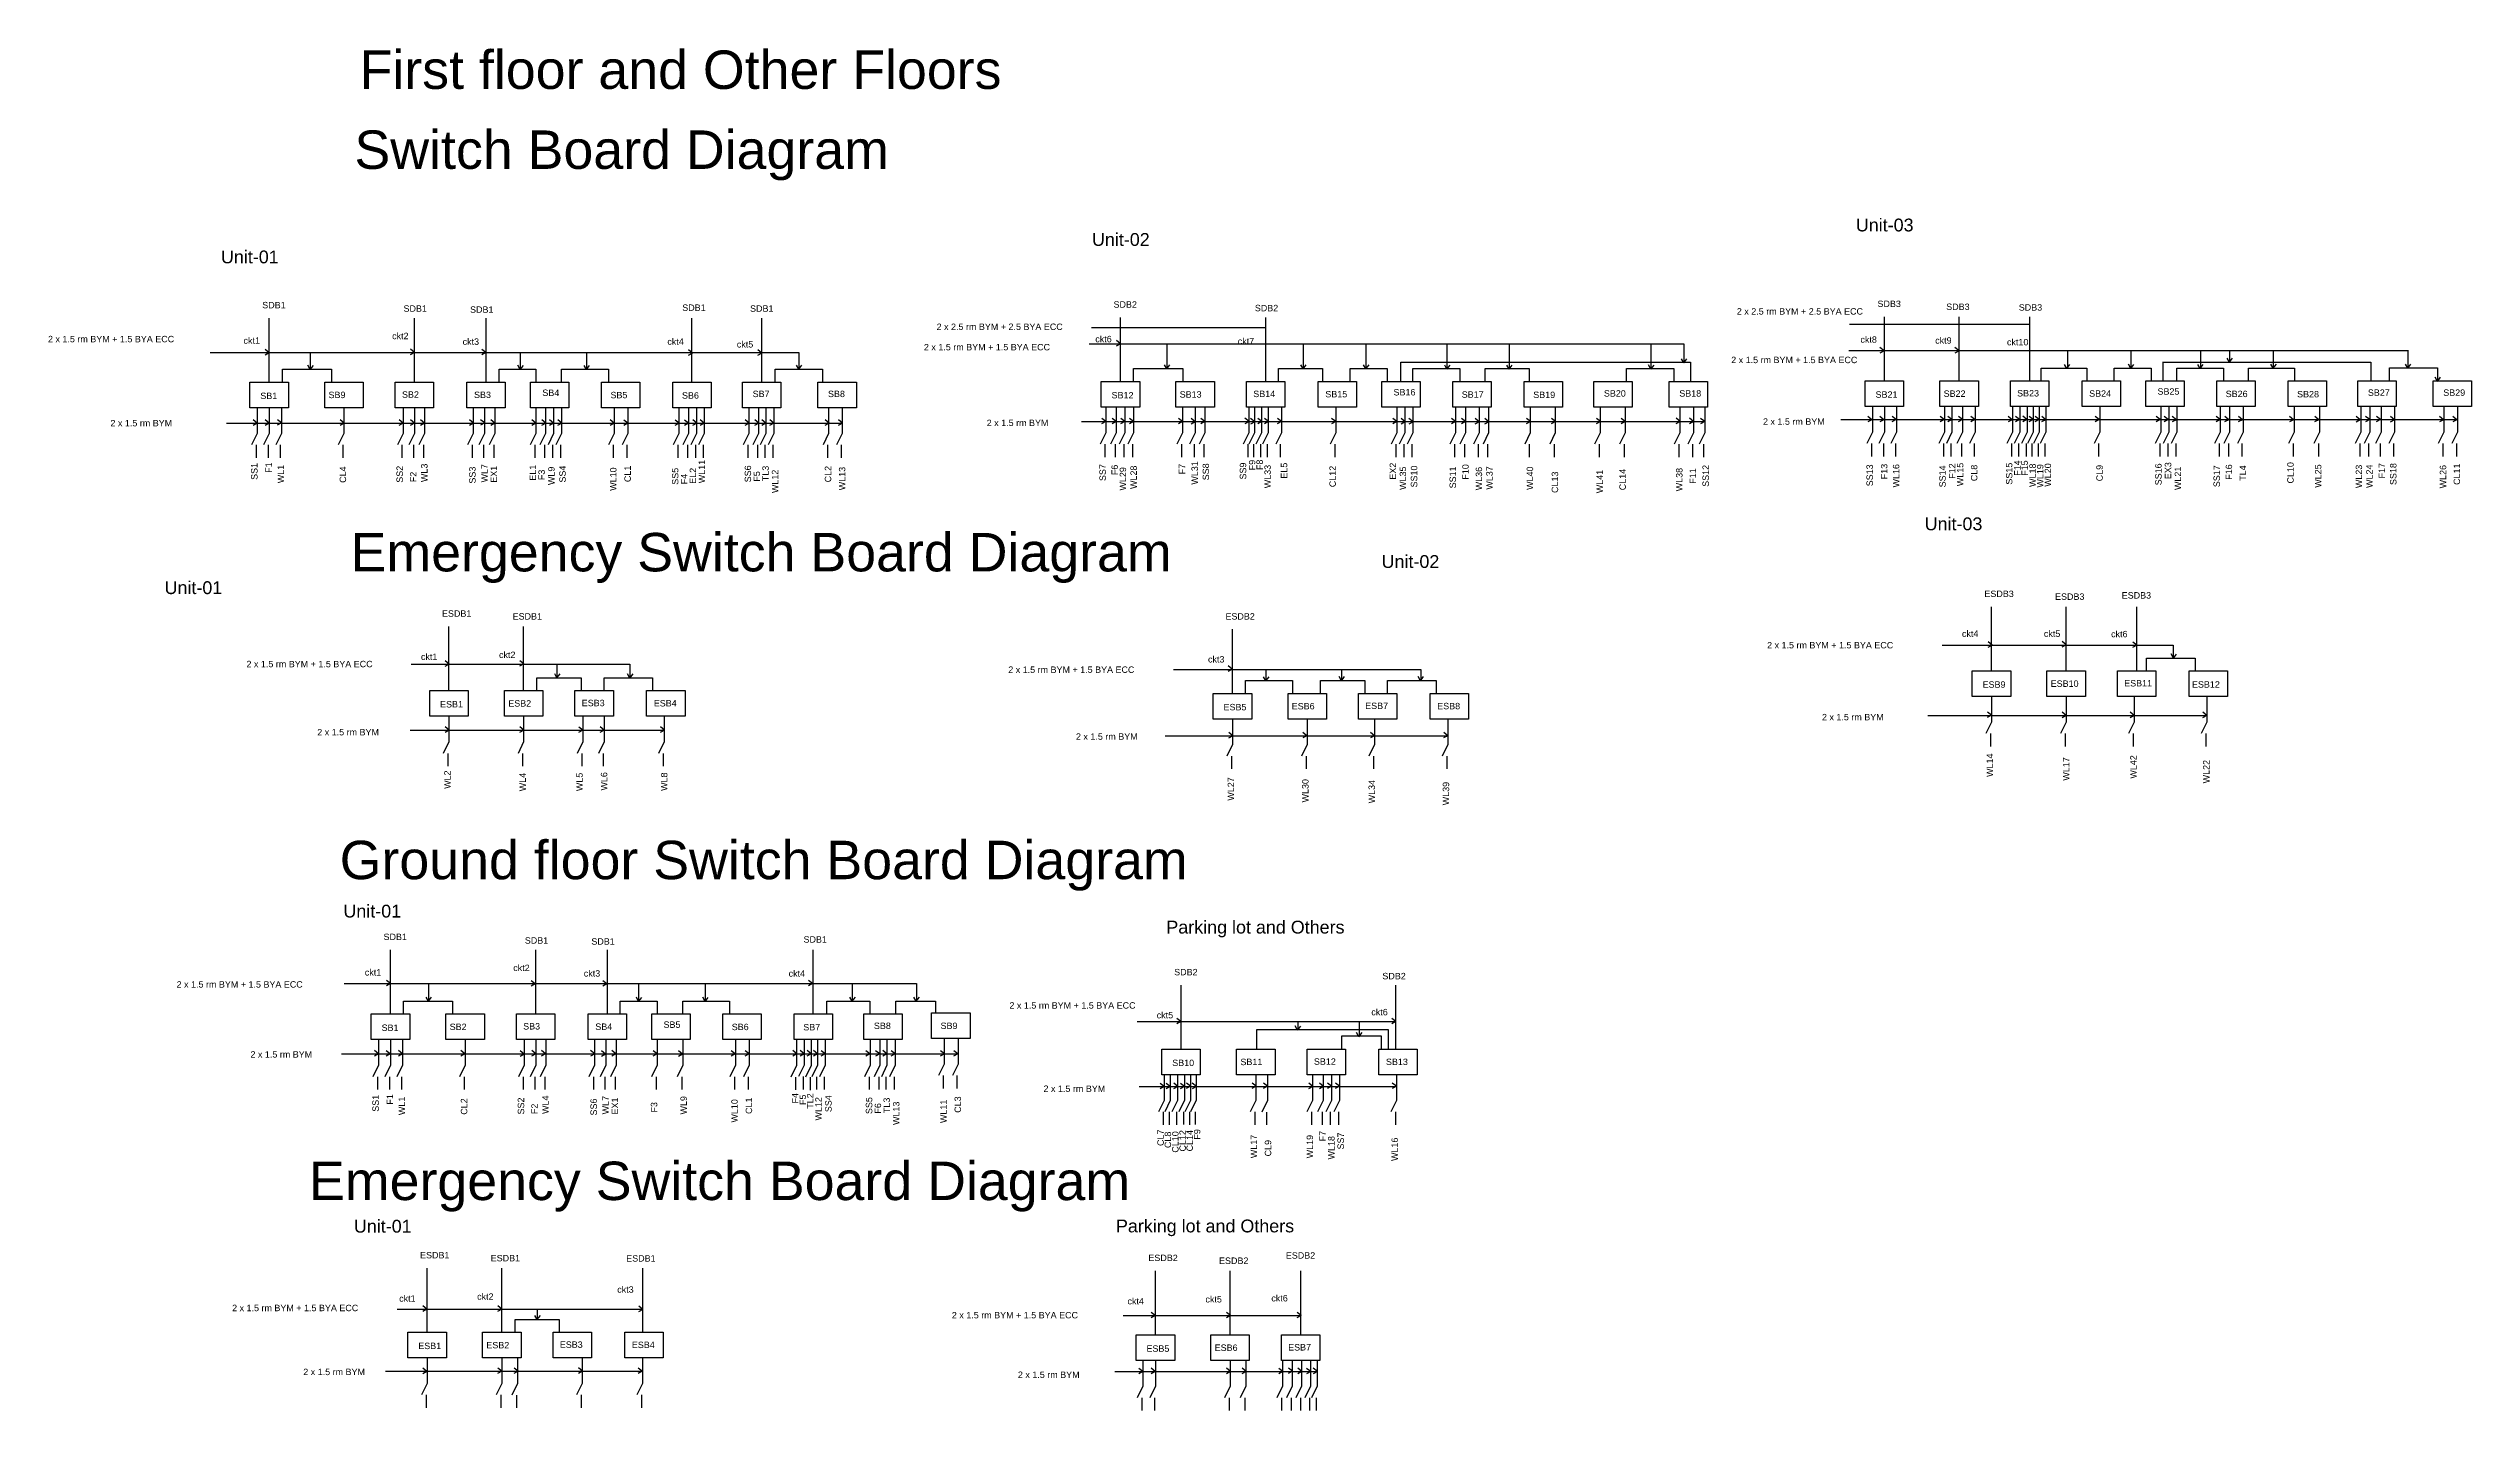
# Model space of a CAD drawing. Header units: inches. Extents: x -29 to 166, y -386 to 32.
# Drawn here: x -23.3 to 165.7, y -74.2 to 32.1 of the extents above; entities that cross this region are included whole.
import ezdxf

# ---------------------------------------------------------------- set-up
doc = ezdxf.new("R2010")
doc.units = ezdxf.units.IN
doc.header["$MEASUREMENT"] = 0
doc.layers.add('SB', color=10, linetype='Continuous')
doc.layers.add('Text', color=100, linetype='Continuous')
doc.styles.get("Standard").update_dxf_attribs({"font": 'swisse.ttf', "height": 0.5})

# ---------------------------------------------------------------- blocks, each defined once
blk = doc.blocks.new('sb')
at = {"layer": 'SB'}
for p, q in [((-1.5, 0), (1.5, 0)), ((-1.5, -2), (-1.5, 0)), ((1.5, 0), (1.5, -2)), ((1.5, -2), (-1.5, -2))]:
    blk.add_line(p, q, dxfattribs=at)
blk = doc.blocks.new('C')
at = {"layer": 'SB'}
for p, q in [((0, 0), (0, -2)), ((0, -2), (-0.44, -2.9)), ((-0.08, -2.9), (-0.08, -3.9))]:
    blk.add_line(p, q, dxfattribs=at)
blk = doc.blocks.new('Arrow')
at = {"layer": 'SB'}
for q in [(-0.65, -0.36), (-0.63, 0.5)]:
    blk.add_line((0, 0), q, dxfattribs=at)

msp = doc.modelspace()

# ---------------------------------------------------------------- linework, layer by layer
at = {"layer": 'SB'}
for p, q in [((-6.09, 6.04), (-6.09, 11.04)), ((5.24, 6.04), (5.24, 11.04)), ((10.83, 6.04), (10.83, 11.04)), ((26.89, 6.04), (26.89, 11.04)), ((32.33, 6.04), (32.33, 11.04)), ((71.62, 10.28), (58.05, 10.28)), ((60.31, 6.09), (60.31, 11.09)), ((71.64, 6.09), (71.64, 11.09)), ((131.22, 10.53), (117.17, 10.53)), ((119.9, 6.14), (119.9, 11.14)), ((125.73, 6.14), (125.73, 11.14)), ((131.23, 6.14), (131.23, 11.14)), ((-10.68, 8.35), (35.23, 8.35)), ((-2.89, 8.34), (-2.89, 7.04)), ((13.5, 8.34), (13.5, 7.04)), ((18.67, 8.33), (18.67, 7.04)), ((35.23, 8.35), (35.23, 7.04)), ((57.86, 9.03), (104.25, 9.03)), ((63.92, 9.02), (63.92, 7.08)), ((74.57, 9.02), (74.57, 7.09)), ((79.44, 9.01), (79.44, 7.08)), ((82.19, 6.09), (82.19, 7.59)), ((82.19, 7.59), (104.78, 7.59)), ((85.78, 9.02), (85.78, 7.07)), ((90.63, 9.02), (90.63, 7.07)), ((101.69, 9.05), (101.69, 7.07)), ((104.25, 9.03), (104.25, 7.58)), ((104.78, 7.59), (104.78, 6.09)), ((117.13, 8.5), (160.73, 8.5)), ((134.17, 8.52), (134.17, 7.14)), ((139.11, 8.49), (139.11, 7.13)), ((141.63, 6.12), (141.63, 7.62)), ((141.63, 7.61), (157.84, 7.61)), ((144.55, 8.51), (144.55, 7.12)), ((146.81, 8.5), (146.81, 7.61)), ((150.23, 8.5), (150.23, 7.14)), ((157.84, 7.61), (157.84, 6.14)), ((160.73, 8.53), (160.73, 7.14)), ((-5.06, 6.04), (-5.06, 7.04)), ((-5.06, 7.04), (-1.23, 7.04)), ((-1.23, 7.04), (-1.23, 6.04)), ((11.84, 6.04), (11.84, 7.04)), ((11.84, 7.04), (14.71, 7.04)), ((14.71, 7.04), (14.71, 6.04)), ((16.72, 6.04), (16.72, 7.04)), ((16.72, 7.04), (20.37, 7.04)), ((20.37, 7.04), (20.37, 6.04)), ((33.39, 6.04), (33.39, 7.04)), ((33.39, 7.04), (37.08, 7.04)), ((37.08, 7.04), (37.08, 6.04)), ((61.33, 6.09), (61.33, 7.09)), ((61.33, 7.09), (65.17, 7.09)), ((65.17, 7.09), (65.17, 6.09)), ((72.63, 6.09), (72.63, 7.09)), ((72.63, 7.09), (76.06, 7.09)), ((76.06, 7.09), (76.06, 6.09)), ((78.24, 6.09), (78.24, 7.09)), ((78.24, 7.09), (81.11, 7.09)), ((81.11, 7.09), (81.11, 6.09)), ((83.12, 6.09), (83.12, 7.09)), ((83.12, 7.09), (86.77, 7.09)), ((86.77, 7.09), (86.77, 6.09)), ((88.76, 6.09), (88.76, 7.09)), ((88.76, 7.09), (92.19, 7.09)), ((92.19, 7.09), (92.19, 6.09)), ((99.79, 6.09), (99.79, 7.09)), ((99.79, 7.09), (103.48, 7.09)), ((103.48, 7.09), (103.48, 6.09)), ((132.13, 6.14), (132.13, 7.14)), ((132.13, 7.14), (135.69, 7.14)), ((135.69, 7.14), (135.69, 6.14)), ((137.83, 6.14), (137.83, 7.14)), ((137.83, 7.14), (140.7, 7.14)), ((140.7, 7.14), (140.7, 6.14)), ((142.7, 6.14), (142.7, 7.14)), ((142.7, 7.14), (146.35, 7.14)), ((146.35, 7.14), (146.35, 6.14)), ((148.31, 6.14), (148.31, 7.14)), ((148.31, 7.14), (151.89, 7.14)), ((151.89, 7.14), (151.89, 6.14)), ((159.29, 6.16), (159.29, 7.16)), ((159.29, 7.16), (163.05, 7.16)), ((163.05, 7.16), (163.05, 6.16)), ((-9.43, 2.84), (38.6, 2.84)), ((57.27, 2.96), (105.88, 2.96)), ((116.51, 3.12), (164.54, 3.12)), ((7.93, -18.03), (7.93, -13.03)), ((13.76, -18.03), (13.76, -13.03)), ((128.25, -16.49), (128.25, -11.49)), ((134.08, -16.49), (134.08, -11.49)), ((139.58, -16.49), (139.58, -11.49)), ((69.05, -18.25), (69.05, -13.25)), ((124.41, -14.48), (142.43, -14.48)), ((142.43, -14.48), (142.43, -15.49)), ((4.99, -15.96), (22.05, -15.96)), ((16.36, -15.99), (16.36, -17.02)), ((22.05, -15.96), (22.05, -17.02)), ((64.45, -16.39), (83.73, -16.39)), ((71.65, -16.39), (71.65, -17.25)), ((77.54, -16.39), (77.54, -17.25)), ((83.73, -16.39), (83.73, -17.25)), ((140.35, -16.49), (140.35, -15.49)), ((140.35, -15.49), (144.13, -15.49)), ((144.13, -15.49), (144.13, -16.49)), ((14.79, -18.03), (14.79, -17.03)), ((14.79, -17.03), (18.25, -17.03)), ((18.25, -17.03), (18.25, -18.03)), ((20.03, -18.03), (20.03, -17.03)), ((20.03, -17.03), (23.82, -17.03)), ((23.82, -17.03), (23.82, -18.03)), ((70.07, -18.25), (70.07, -17.25)), ((70.07, -17.25), (73.74, -17.25)), ((73.74, -17.25), (73.74, -18.25)), ((73.74, -18.25), (74.56, -18.25)), ((75.91, -18.25), (75.91, -17.25)), ((75.91, -17.25), (79.36, -17.25)), ((79.36, -17.25), (79.36, -18.25)), ((81.15, -18.25), (81.15, -17.25)), ((81.15, -17.25), (84.93, -17.25)), ((84.93, -17.25), (84.93, -18.25)), ((123.29, -19.97), (145.02, -19.97)), ((4.91, -21.12), (24.73, -21.12)), ((63.81, -21.55), (85.84, -21.55)), ((3.37, -43.26), (3.37, -38.26)), ((14.7, -43.26), (14.7, -38.26)), ((20.29, -43.26), (20.29, -38.26)), ((36.35, -43.26), (36.35, -38.26)), ((-0.24, -40.89), (44.39, -40.89)), ((6.35, -40.89), (6.35, -42.27)), ((22.73, -40.9), (22.73, -42.25)), ((27.93, -40.89), (27.93, -42.26)), ((39.39, -40.9), (39.39, -42.26)), ((44.39, -40.89), (44.39, -42.24)), ((65.04, -46.01), (65.04, -41.01)), ((81.78, -46.01), (81.78, -41.01)), ((4.39, -43.26), (4.39, -42.26)), ((4.39, -42.26), (8.22, -42.26)), ((8.22, -42.26), (8.22, -43.26)), ((21.3, -43.26), (21.3, -42.26)), ((21.3, -42.26), (24.17, -42.26)), ((24.17, -42.26), (24.17, -43.26)), ((26.17, -43.26), (26.17, -42.26)), ((26.17, -42.26), (29.82, -42.26)), ((29.82, -42.26), (29.82, -43.26)), ((37.42, -43.27), (37.42, -42.27)), ((37.42, -42.27), (40.75, -42.27)), ((40.75, -42.27), (40.75, -43.27)), ((42.78, -43.26), (42.78, -42.26)), ((42.78, -42.26), (45.89, -42.26)), ((45.89, -42.26), (45.89, -43.17)), ((61.61, -43.85), (81.78, -43.85)), ((81.23, -44.51), (70.93, -44.51)), ((70.93, -44.51), (70.93, -46.01)), ((74.15, -43.84), (74.15, -44.51)), ((80.68, -45.01), (77.56, -45.01)), ((77.56, -45.01), (77.56, -45.99)), ((78.93, -43.86), (78.93, -45.02)), ((80.68, -46.01), (80.68, -45.01)), ((81.23, -46.01), (81.23, -44.51)), ((-0.44, -46.39), (47.6, -46.39)), ((69.74, -46.01), (70.56, -46.01)), ((61.77, -48.92), (81.84, -48.92)), ((6.23, -68.1), (6.23, -63.1)), ((12.06, -68.1), (12.06, -63.1)), ((23.06, -68.11), (23.06, -63.11)), ((63.04, -68.31), (63.04, -63.31)), ((68.86, -68.31), (68.86, -63.31)), ((74.39, -68.3), (74.39, -63.3)), ((3.89, -66.3), (23.06, -66.3)), ((13.09, -68.1), (13.09, -67.1)), ((13.09, -67.1), (16.54, -67.1)), ((14.82, -66.31), (14.82, -67.1)), ((16.54, -67.1), (16.54, -68.1)), ((60.52, -66.8), (74.39, -66.8)), ((2.99, -71.15), (23.02, -71.15)), ((59.86, -71.17), (75.66, -71.17))]:
    msp.add_line(p, q, dxfattribs=at)

# ---------------------------------------------------------------- block references
at = {"layer": 'SB', "xscale": 0.5, "yscale": 0.5, "zscale": 0.5}
for p in [(-6.09, 8.33), (5.24, 8.36), (10.81, 8.34), (26.92, 8.31), (32.33, 8.31), (60.31, 9.03), (119.87, 8.49), (125.72, 8.49), (-7.02, 2.84), (-6.08, 2.84), (-5.13, 2.85), (-0.24, 2.84), (4.36, 2.84), (5.24, 2.84), (6.03, 2.84), (9.85, 2.84), (10.72, 2.85), (11.52, 2.84), (14.72, 2.84), (15.48, 2.84), (16.1, 2.84), (16.73, 2.84), (20.82, 2.84), (21.89, 2.83), (25.88, 2.83), (26.62, 2.83), (27.26, 2.84), (27.84, 2.84), (31.34, 2.84), (32.1, 2.84), (32.65, 2.84), (33.27, 2.84), (37.58, 2.84), (38.62, 2.84), (59.17, 2.96), (59.98, 2.96), (60.65, 2.96), (61.33, 2.96), (65.16, 2.96), (66.15, 2.95), (66.9, 2.96), (70.34, 2.97), (70.78, 2.95), (71.35, 2.96), (71.86, 2.96), (72.87, 2.96), (77.1, 2.96), (81.88, 2.96), (82.52, 2.95), (83.13, 2.95), (86.45, 2.96), (87.23, 2.96), (88.29, 2.95), (89.04, 2.95), (92.29, 2.96), (94.24, 2.96), (97.75, 2.96), (99.68, 2.96), (103.96, 2.97), (105.02, 2.97), (105.88, 2.96), (118.92, 3.11), (119.86, 3.11), (120.81, 3.12), (124.57, 3.12), (125.17, 3.12), (125.99, 3.12), (126.96, 3.12), (129.87, 3.11), (130.44, 3.12), (131.02, 3.13), (131.5, 3.12), (131.97, 3.12), (132.49, 3.11), (136.66, 3.12), (141.42, 3.12), (142.04, 3.12), (142.67, 3.11), (146.09, 3.12), (146.76, 3.11), (147.83, 3.11), (151.82, 3.11), (153.78, 3.11), (157.02, 3.1), (157.75, 3.12), (158.59, 3.12), (159.68, 3.1), (163.52, 3.11), (164.56, 3.11), (128.3, -14.48), (134.07, -14.46), (139.58, -14.49), (7.94, -15.96), (13.77, -15.95), (69.03, -16.36), (128.25, -19.96), (134.08, -19.97), (139.39, -19.97), (145.04, -19.97), (7.95, -21.11), (13.77, -21.12), (18.37, -21.13), (20.03, -21.12), (24.74, -21.12), (69.07, -21.56), (74.85, -21.55), (80.13, -21.55), (85.84, -21.55), (3.38, -40.9), (14.67, -40.92), (20.25, -40.92), (36.3, -40.9), (65.03, -43.86), (81.8, -43.86), (2.45, -46.38), (3.36, -46.39), (4.32, -46.38), (9.18, -46.37), (13.8, -46.4), (14.7, -46.37), (15.46, -46.38), (19.3, -46.38), (20.15, -46.4), (20.96, -46.38), (24.17, -46.39), (26.16, -46.4), (30.27, -46.39), (31.34, -46.39), (35.07, -46.38), (35.64, -46.38), (36.18, -46.38), (36.69, -46.38), (37.27, -46.39), (40.77, -46.39), (41.53, -46.39), (42.09, -46.37), (42.73, -46.39), (46.58, -46.39), (47.62, -46.39), (63.73, -48.93), (64.2, -48.93), (64.78, -48.92), (65.3, -48.93), (65.77, -48.91), (66.23, -48.92), (70.89, -48.91), (71.78, -48.91), (75.31, -48.92), (76.16, -48.92), (76.78, -48.91), (77.39, -48.91), (81.83, -48.91), (6.22, -66.3), (12.05, -66.3), (23.05, -66.32), (63.03, -66.81), (68.9, -66.8), (74.4, -66.81), (6.22, -71.16), (12.05, -71.15), (13.33, -71.15), (18.36, -71.14), (23.01, -71.15), (62.06, -71.17), (63.03, -71.16), (68.9, -71.16), (70.11, -71.16), (72.98, -71.18), (73.73, -71.15), (74.46, -71.16), (75.15, -71.17), (75.67, -71.16)]:
    msp.add_blockref('Arrow', p, dxfattribs=at)
at = {"layer": 'SB', "xscale": 0.5, "yscale": 0.5, "zscale": 0.5, "rotation": 270}
for p in [(104.25, 7.54), (146.81, 7.59), (-2.89, 7.03), (13.49, 7.03), (18.65, 7.02), (35.22, 7.04), (63.92, 7.07), (74.55, 7.07), (79.45, 7.07), (85.78, 7.05), (90.62, 7.05), (101.69, 7.06), (134.12, 7.09), (139.11, 7.11), (144.52, 7.09), (150.23, 7.12), (160.72, 7.12), (163.03, 6.1), (16.36, -17.04), (22.05, -17.05), (71.65, -17.28), (77.54, -17.26), (83.71, -17.26), (142.44, -15.5), (6.33, -42.28), (22.73, -42.29), (27.91, -42.29), (39.39, -42.28), (44.38, -42.27), (74.13, -44.53), (78.91, -45.04), (14.82, -67.12)]:
    msp.add_blockref('Arrow', p, dxfattribs=at)
at = {"layer": 'SB'}
for name, p in [('sb', (-6.09, 6.04)), ('sb', (-0.26, 6.04)), ('sb', (5.24, 6.04)), ('sb', (10.83, 6.04)), ('sb', (15.79, 6.04)), ('sb', (21.33, 6.04)), ('sb', (26.89, 6.04)), ('sb', (32.33, 6.04)), ('sb', (38.21, 6.04)), ('sb', (60.31, 6.09)), ('sb', (66.14, 6.09)), ('sb', (71.64, 6.09)), ('sb', (77.23, 6.09)), ('sb', (82.19, 6.09)), ('sb', (87.73, 6.09)), ('sb', (93.29, 6.09)), ('sb', (98.73, 6.09)), ('sb', (104.61, 6.09)), ('sb', (119.9, 6.14)), ('sb', (125.73, 6.14)), ('sb', (131.23, 6.14)), ('sb', (136.82, 6.14)), ('sb', (141.78, 6.14)), ('sb', (147.32, 6.14)), ('sb', (152.88, 6.14)), ('sb', (158.32, 6.14)), ('sb', (164.2, 6.14)), ('C', (-7.02, 4.04)), ('C', (-6.09, 4.04)), ('C', (-5.14, 4.04)), ('C', (59.16, 4.09)), ('C', (59.97, 4.09)), ('C', (60.65, 4.09)), ('C', (61.32, 4.09)), ('C', (65.14, 4.09)), ('C', (66.14, 4.09)), ('C', (66.9, 4.09)), ('C', (70.32, 4.09)), ('C', (70.76, 4.09)), ('C', (71.31, 4.09)), ('C', (71.83, 4.09)), ('C', (72.86, 4.09)), ('C', (86.44, 4.09)), ('C', (89.03, 4.09)), ('C', (92.28, 4.09)), ('C', (94.23, 4.09)), ('C', (105.88, 4.09)), ('C', (118.96, 4.14)), ('C', (119.9, 4.14)), ('C', (120.85, 4.14)), ('C', (124.59, 4.14)), ('C', (125.17, 4.14)), ('C', (126, 4.14)), ('C', (126.98, 4.14)), ('C', (129.9, 4.14)), ('C', (130.45, 4.14)), ('C', (131.03, 4.14)), ('C', (131.49, 4.14)), ('C', (131.98, 4.14)), ('C', (132.49, 4.14)), ('C', (146.09, 4.14)), ('C', (157.75, 4.14)), ('C', (158.64, 4.14)), ('sb', (128.25, -16.49)), ('sb', (134.08, -16.49)), ('sb', (139.58, -16.49)), ('sb', (145.16, -16.49)), ('sb', (7.93, -18.03)), ('sb', (13.76, -18.03)), ('sb', (19.26, -18.03)), ('sb', (24.85, -18.03)), ('sb', (69.05, -18.25)), ('sb', (74.88, -18.25)), ('sb', (80.38, -18.25)), ('sb', (85.96, -18.25)), ('C', (128.25, -18.49)), ('C', (139.38, -18.49)), ('C', (7.93, -20.03)), ('C', (69.05, -20.25)), ('C', (80.13, -20.25)), ('sb', (3.37, -43.26)), ('sb', (9.2, -43.26)), ('sb', (14.7, -43.26)), ('sb', (20.29, -43.26)), ('sb', (25.25, -43.26)), ('sb', (30.79, -43.26)), ('sb', (36.35, -43.26)), ('sb', (41.79, -43.26)), ('sb', (47.08, -43.18)), ('C', (2.43, -45.26)), ('C', (3.37, -45.26)), ('C', (4.32, -45.26)), ('sb', (65.04, -46.01)), ('sb', (70.87, -46.01)), ('sb', (76.37, -46.01)), ('sb', (81.96, -46.01)), ('C', (63.72, -48.01)), ('C', (64.2, -48.01)), ('C', (64.76, -48.01)), ('C', (65.3, -48)), ('C', (65.77, -48.01)), ('C', (66.22, -48)), ('C', (71.79, -48.02)), ('C', (75.28, -48.01)), ('C', (76.12, -48.01)), ('C', (76.76, -48.01)), ('C', (77.39, -48.01)), ('sb', (6.23, -68.1)), ('sb', (12.06, -68.1)), ('sb', (17.56, -68.1)), ('sb', (23.14, -68.1)), ('sb', (63.04, -68.31)), ('sb', (68.86, -68.31)), ('sb', (74.37, -68.31)), ('C', (6.23, -70.1)), ('C', (13.29, -70.11)), ('C', (62.05, -70.32)), ('C', (63.04, -70.31)), ('C', (70.1, -70.31)), ('C', (72.96, -70.31)), ('C', (73.71, -70.31)), ('C', (74.44, -70.31)), ('C', (75.66, -70.31))]:
    msp.add_blockref(name, p, dxfattribs=at)
at = {"layer": 'Text'}
for p in [(-0.26, 4.04), (4.35, 4.04), (5.24, 4.04), (6.02, 4.04), (9.83, 4.04), (10.71, 4.04), (11.51, 4.04), (14.72, 4.04), (15.47, 4.04), (16.1, 4.04), (16.72, 4.04), (20.82, 4.04), (21.89, 4.04), (25.87, 4.04), (26.61, 4.04), (27.25, 4.04), (27.85, 4.04), (31.32, 4.04), (32.08, 4.04), (32.65, 4.04), (33.27, 4.04), (37.55, 4.04), (38.61, 4.04), (77.1, 4.09), (81.87, 4.09), (82.5, 4.09), (83.12, 4.09), (87.22, 4.09), (88.28, 4.09), (97.72, 4.09), (99.67, 4.09), (103.95, 4.09), (105, 4.09), (136.69, 4.14), (141.46, 4.14), (142.08, 4.14), (142.71, 4.14), (146.81, 4.14), (147.87, 4.14), (151.86, 4.14), (153.83, 4.14), (157.05, 4.14), (159.68, 4.14), (163.54, 4.14), (164.59, 4.14), (134.08, -18.49), (145.04, -18.49), (13.76, -20.03), (18.37, -20.03), (20.04, -20.03), (24.73, -20.03), (74.88, -20.25), (85.84, -20.25), (9.2, -45.26), (13.81, -45.26), (14.7, -45.26), (15.48, -45.26), (19.29, -45.26), (20.16, -45.26), (20.97, -45.26), (24.17, -45.26), (26.18, -45.26), (30.28, -45.26), (31.34, -45.26), (35.05, -45.29), (35.64, -45.25), (36.18, -45.3), (36.69, -45.27), (37.28, -45.27), (40.78, -45.26), (41.54, -45.26), (42.1, -45.26), (42.73, -45.26), (46.57, -45.18), (47.64, -45.18), (70.87, -48.01), (81.84, -48.01), (12.06, -70.1), (18.33, -70.1), (23.02, -70.1), (68.86, -70.31), (75.14, -70.31)]:
    msp.add_blockref('C', p, dxfattribs=at)

# ---------------------------------------------------------------- texts
at = {"layer": 'Text', "attachment_point": 1}
for s, insert, char_height, width in [('First floor and Other Floors', (0.96, 31.92), 3, 79.4802), ('Switch Board Diagram', (0.56, 25.68), 3, 79.4802), ('Unit-02', (58.09, 17.67), 1, 4.5488), ('Unit-03', (117.67, 18.8), 1, 0.3328), ('Unit-01', (-9.85, 16.31), 1, 2.7715), ('SDB1', (-6.63, 12.3), 0.5, 1.0024), ('SDB1', (4.39, 12.03), 0.5, 1.0024), ('SDB1', (9.58, 11.95), 0.5, 1.0024), ('SDB1', (26.13, 12.1), 0.5, 1.0024), ('SDB1', (31.42, 12.03), 0.5, 1.0024), ('SDB2', (59.77, 12.35), 0.5, 1.0024), ('SDB2', (70.79, 12.07), 0.5, 1.0024), ('2 x 2.5 rm BYM + 2.5 BYA ECC', (108.39, 11.81), 0.5, 11.8692), ('SDB3', (119.36, 12.4), 0.5, 1.0024), ('SDB3', (124.72, 12.17), 0.5, 1.0024), ('SDB3', (130.38, 12.12), 0.5, 1.0024), ('2 x 1.5 rm BYM + 1.5 BYA ECC', (-23.34, 9.65), 0.5, 11.8692), ('ckt1', (-8.09, 9.53), 0.5, 0.3328), ('ckt2', (3.5, 9.89), 0.5, 0.3328), ('ckt3', (9, 9.45), 0.5, 0.3328), ('ckt4', (24.97, 9.45), 0.5, 0.3328), ('2 x 2.5 rm BYM + 2.5 BYA ECC', (45.97, 10.61), 0.5, 11.8692), ('ckt6', (58.35, 9.65), 0.5, 0.3328), ('ckt7', (69.46, 9.48), 0.5, 0.3328), ('ckt8', (118.03, 9.61), 0.5, 0.3328), ('ckt9', (123.86, 9.54), 0.5, 0.3328), ('ckt5', (30.39, 9.24), 0.5, 0.3328), ('2 x 1.5 rm BYM + 1.5 BYA ECC', (44.98, 9.02), 0.5, 11.8692), ('2 x 1.5 rm BYM + 1.5 BYA ECC', (107.95, 8.02), 0.5, 11.8692), ('ckt10', (129.46, 9.41), 0.5, 0.3328), ('SB1', (-6.78, 5.22), 0.5, 1.0024), ('SB9', (-1.46, 5.29), 0.5, 1.1965), ('SB2', (4.27, 5.32), 0.5, 1.1965), ('SB3', (9.89, 5.3), 0.5, 1.1965), ('SB4', (15.22, 5.46), 0.5, 1.1965), ('SB5', (20.53, 5.28), 0.5, 1.1965), ('SB6', (26.11, 5.25), 0.5, 1.1965), ('SB7', (31.62, 5.37), 0.5, 1.1965), ('SB8', (37.5, 5.37), 0.5, 1.1965), ('SB12', (59.62, 5.27), 0.5, 1.0024), ('SB13', (64.93, 5.33), 0.5, 1.1965), ('SB14', (70.67, 5.37), 0.5, 1.1965), ('SB15', (76.29, 5.35), 0.5, 1.1965), ('SB16', (81.61, 5.5), 0.5, 1.1965), ('SB17', (86.93, 5.32), 0.5, 1.1965), ('SB19', (92.51, 5.3), 0.5, 1.1965), ('SB20', (98.02, 5.41), 0.5, 1.1965), ('SB18', (103.9, 5.41), 0.5, 1.1965), ('SB21', (119.21, 5.32), 0.5, 1.0024), ('SB22', (124.52, 5.39), 0.5, 1.1965), ('SB23', (130.25, 5.42), 0.5, 1.1965), ('SB24', (135.87, 5.4), 0.5, 1.1965), ('SB25', (141.2, 5.56), 0.5, 1.1965), ('SB26', (146.52, 5.37), 0.5, 1.1965), ('SB28', (152.09, 5.35), 0.5, 1.1965), ('SB27', (157.61, 5.47), 0.5, 1.1965), ('SB29', (163.49, 5.47), 0.5, 1.1965), ('2 x 1.5 rm BYM', (-18.47, 3.09), 0.5, 6.9465), ('2 x 1.5 rm BYM', (49.88, 3.11), 0.5, 6.9465), ('2 x 1.5 rm BYM', (110.43, 3.21), 0.5, 6.9465), ('Emergency Switch Board Diagram', (0.26, -5.73), 3, 79.4802), ('Unit-03', (123.04, -4.52), 1, 0.3328), ('Unit-02', (80.68, -7.46), 1, 4.5488), ('Unit-01', (-14.25, -9.5), 1, 2.7715), ('ESDB3', (127.7, -10.23), 0.5, 1.0024), ('ESDB3', (133.21, -10.45), 0.5, 1.0024), ('ESDB3', (138.41, -10.35), 0.5, 1.0024), ('ESDB1', (7.39, -11.77), 0.5, 1.0024), ('ESDB1', (12.9, -11.99), 0.5, 1.0024), ('ESDB2', (68.5, -11.99), 0.5, 1.0024), ('ckt1', (5.75, -15.14), 0.5, 0.3328), ('ckt2', (11.84, -14.99), 0.5, 0.3328), ('2 x 1.5 rm BYM + 1.5 BYA ECC', (110.75, -14.24), 0.5, 11.8692), ('ckt4', (125.95, -13.34), 0.5, 0.3328), ('ckt5', (132.34, -13.34), 0.5, 0.3328), ('ckt6', (137.58, -13.37), 0.5, 0.3328), ('2 x 1.5 rm BYM + 1.5 BYA ECC', (-7.86, -15.71), 0.5, 11.8692), ('2 x 1.5 rm BYM + 1.5 BYA ECC', (51.56, -16.15), 0.5, 11.8692), ('ckt3', (67.14, -15.34), 0.5, 0.3328), ('ESB1', (7.24, -18.85), 0.5, 1.0024), ('ESB2', (12.56, -18.78), 0.5, 1.1965), ('ESB3', (18.29, -18.75), 0.5, 1.1965), ('ESB4', (23.91, -18.77), 0.5, 1.1965), ('ESB9', (127.56, -17.31), 0.5, 1.0024), ('ESB10', (132.87, -17.24), 0.5, 1.1965), ('ESB11', (138.6, -17.21), 0.5, 1.1965), ('ESB12', (143.89, -17.3), 0.5, 1.1965), ('ESB5', (68.35, -19.07), 0.5, 1.0024), ('ESB6', (73.67, -19), 0.5, 1.1965), ('ESB7', (79.4, -18.97), 0.5, 1.1965), ('ESB8', (85.02, -18.99), 0.5, 1.1965), ('2 x 1.5 rm BYM', (115.03, -19.85), 0.5, 6.9465), ('2 x 1.5 rm BYM', (-2.34, -21.03), 0.5, 6.9465), ('2 x 1.5 rm BYM', (56.84, -21.37), 0.5, 6.9465), ('Ground floor Switch Board Diagram', (-0.59, -29.75), 3, 79.4802), ('Unit-01', (-0.3, -34.74), 1, 1.4657), ('SDB1', (2.83, -37), 0.5, 1.0024), ('SDB1', (13.85, -37.28), 0.5, 1.0024), ('SDB1', (19.04, -37.36), 0.5, 1.0024), ('SDB1', (35.59, -37.2), 0.5, 1.0024), ('Parking lot and Others', (63.89, -35.99), 1, 21.385), ('ckt2', (12.95, -39.42), 0.5, 0.3328), ('2 x 1.5 rm BYM + 1.5 BYA ECC', (-13.31, -40.71), 0.5, 11.8692), ('ckt1', (1.37, -39.77), 0.5, 0.3328), ('ckt3', (18.45, -39.85), 0.5, 0.3328), ('ckt4', (34.43, -39.86), 0.5, 0.3328), ('SDB2', (64.5, -39.75), 0.5, 1.0024), ('SDB2', (80.74, -40.06), 0.5, 1.0024), ('2 x 1.5 rm BYM + 1.5 BYA ECC', (51.65, -42.35), 0.5, 11.8692), ('ckt5', (63.14, -43.11), 0.5, 0.3328), ('ckt6', (79.88, -42.87), 0.5, 0.3328), ('SB1', (2.68, -44.09), 0.5, 1.0024), ('SB2', (7.99, -44.02), 0.5, 1.1965), ('SB3', (13.72, -43.98), 0.5, 1.1965), ('SB4', (19.35, -44.01), 0.5, 1.1965), ('SB5', (24.67, -43.85), 0.5, 1.1965), ('SB6', (29.99, -44.03), 0.5, 1.1965), ('SB7', (35.57, -44.05), 0.5, 1.1965), ('SB8', (41.08, -43.94), 0.5, 1.1965), ('SB9', (46.28, -43.94), 0.5, 1.1965), ('2 x 1.5 rm BYM', (-7.55, -46.17), 0.5, 6.9465), ('SB10', (64.35, -46.83), 0.5, 1.0024), ('SB11', (69.67, -46.76), 0.5, 1.1965), ('SB12', (75.4, -46.73), 0.5, 1.1965), ('SB13', (81.02, -46.75), 0.5, 1.1965), ('2 x 1.5 rm BYM', (54.31, -48.85), 0.5, 6.9465), ('Emergency Switch Board Diagram', (-2.98, -54.79), 3, 79.4802), ('Unit-01', (0.52, -59.33), 1, 1.4657), ('Parking lot and Others', (59.96, -59.31), 1, 21.385), ('ESDB1', (5.68, -61.84), 0.5, 1.0024), ('ESDB1', (11.19, -62.07), 0.5, 1.0024), ('ESDB1', (21.76, -62.09), 0.5, 1.0024), ('ESDB2', (62.49, -62.05), 0.5, 1.0024), ('ESDB2', (68, -62.27), 0.5, 1.0024), ('ESDB2', (73.21, -61.86), 0.5, 1.0024), ('2 x 1.5 rm BYM + 1.5 BYA ECC', (-8.98, -65.96), 0.5, 11.8692), ('ckt1', (4.05, -65.22), 0.5, 0.3328), ('ckt2', (10.13, -65.07), 0.5, 0.3328), ('ckt3', (21.06, -64.52), 0.5, 0.3328), ('ckt4', (60.86, -65.43), 0.5, 0.3328), ('ckt5', (66.94, -65.28), 0.5, 0.3328), ('ckt6', (72.08, -65.2), 0.5, 0.3328), ('2 x 1.5 rm BYM + 1.5 BYA ECC', (47.16, -66.52), 0.5, 11.8692), ('ESB1', (5.54, -68.92), 0.5, 1.0024), ('ESB2', (10.85, -68.86), 0.5, 1.1965), ('ESB3', (16.58, -68.82), 0.5, 1.1965), ('ESB4', (22.2, -68.84), 0.5, 1.1965), ('ESB5', (62.34, -69.13), 0.5, 1.0024), ('ESB6', (67.66, -69.06), 0.5, 1.1965), ('ESB7', (73.39, -69.03), 0.5, 1.1965), ('2 x 1.5 rm BYM', (-3.43, -70.95), 0.5, 6.9465), ('2 x 1.5 rm BYM', (52.31, -71.17), 0.5, 6.9465)]:
    msp.add_mtext(s, dxfattribs=dict(at, insert=insert, char_height=char_height, width=width))
at = {"layer": 'Text', "char_height": 0.5, "width": 0.8526, "attachment_point": 1, "rotation": 90}
for s, insert in [('SS1', (-7.5, -1.59)), ('F1', (-6.38, -1.04)), ('WL1', (-5.44, -1.85)), ('CL4', (-0.59, -1.82)), ('SS2', (3.84, -1.81)), ('F2', (4.9, -1.77)), ('WL3', (5.76, -1.76)), ('SS3', (9.51, -1.88)), ('WL7', (10.45, -1.79)), ('EX1', (11.18, -1.81)), ('EL1', (14.22, -1.65)), ('F3', (14.91, -1.61)), ('WL9', (15.67, -1.99)), ('SS4', (16.54, -1.8)), ('WL10', (20.5, -2.44)), ('CL1', (21.62, -1.76)), ('SS5', (25.33, -1.97)), ('F4', (26.02, -1.93)), ('EL2', (26.71, -1.89)), ('WL11', (27.4, -1.85)), ('SS6', (31, -1.78)), ('F5', (31.69, -1.73)), ('TL3', (32.38, -1.69)), ('WL12', (33.12, -2.62)), ('CL2', (37.25, -1.78)), ('WL13', (38.35, -2.4)), ('SS7', (58.67, -1.68)), ('F6', (59.61, -1.22)), ('WL29', (60.25, -2.42)), ('WL28', (61.09, -2.3)), ('F7', (64.86, -1.16)), ('WL31', (65.85, -1.96)), ('SS8', (66.72, -1.62)), ('SS9', (69.62, -1.56)), ('F9', (70.33, -0.84)), ('F8', (70.92, -0.82)), ('WL33', (71.54, -2.24)), ('EL5', (72.82, -1.49)), ('CL12', (76.61, -2.16)), ('EX2', (81.31, -1.57)), ('WL35', (82.09, -2.37)), ('SS10', (82.96, -2.18)), ('SS11', (85.98, -2.25)), ('F10', (86.97, -1.57)), ('WL36', (88.02, -2.4)), ('WL37', (88.84, -2.35)), ('WL40', (92, -2.37)), ('CL13', (93.95, -2.61)), ('WL41', (97.44, -2.63)), ('CL14', (99.23, -2.4)), ('WL38', (103.65, -2.48)), ('F11', (104.71, -1.89)), ('SS12', (105.71, -2.13)), ('SS13', (118.5, -2.09)), ('F13', (119.63, -1.54)), ('WL16', (120.56, -2.18)), ('SS14', (124.18, -2.17)), ('F12', (124.93, -1.5)), ('WL15', (125.56, -2.08)), ('CL8', (126.65, -1.69)), ('SS15', (129.38, -1.96)), ('F14', (130.02, -1.27)), ('F15', (130.59, -1.27)), ('WL18', (131.21, -2.14)), ('WL19', (131.8, -2.19)), ('WL20', (132.4, -2.12)), ('CL9', (136.43, -1.7)), ('SS16', (141.02, -2.01)), ('EX3', (141.77, -1.53)), ('WL21', (142.54, -2.38)), ('SS17', (145.57, -2.16)), ('F16', (146.52, -1.58)), ('TL4', (147.61, -1.66)), ('CL10', (151.32, -1.87)), ('WL25', (153.48, -2.2)), ('WL23', (156.66, -2.23)), ('WL24', (157.48, -2.22)), ('F17', (158.45, -1.48)), ('SS18', (159.34, -1.99)), ('WL26', (163.22, -2.25)), ('CL11', (164.3, -1.98)), ('WL2', (7.56, -25.7)), ('WL4', (13.43, -25.89)), ('WL5', (17.86, -25.88)), ('WL6', (19.78, -25.83)), ('WL8', (24.47, -25.86)), ('WL14', (127.87, -24.77)), ('WL17', (133.83, -25.06)), ('WL42', (139.07, -24.9)), ('WL22', (144.76, -25.27)), ('WL27', (68.67, -26.62)), ('WL30', (74.48, -26.76)), ('WL34', (79.66, -26.83)), ('WL39', (85.45, -26.98)), ('SS1', (1.96, -50.9)), ('F1', (3.08, -50.34)), ('WL1', (4.01, -51.16)), ('CL2', (8.86, -51.13)), ('SS2', (13.3, -51.11)), ('F2', (14.36, -51.08)), ('WL4', (15.21, -51.07)), ('SS6', (18.97, -51.19)), ('WL7', (19.9, -51.1)), ('EX1', (20.63, -51.11)), ('F3', (23.68, -50.96)), ('WL9', (25.99, -51.11)), ('WL10', (29.95, -51.74)), ('CL1', (31.08, -51.07)), ('F4', (34.68, -50.25)), ('F5', (35.28, -50.37)), ('TL2', (35.86, -50.66)), ('WL12', (36.5, -51.58)), ('SS4', (37.28, -50.93)), ('SS5', (40.45, -51.08)), ('F6', (41.14, -51.04)), ('TL3', (41.83, -51)), ('WL13', (42.57, -51.93)), ('WL11', (46.26, -51.78)), ('CL3', (47.37, -50.98)), ('CL7', (63.19, -53.57)), ('CL8', (63.76, -53.73)), ('CL10', (64.34, -54.09)), ('CL12', (64.91, -54)), ('CL14', (65.46, -53.99)), ('F9', (66.04, -53.07)), ('WL17', (70.47, -54.52)), ('WL19', (74.83, -54.53)), ('F7', (75.83, -53.21)), ('WL18', (76.51, -54.62)), ('SS7', (77.24, -53.84)), ('CL9', (71.57, -54.38)), ('WL16', (81.45, -54.74))]:
    msp.add_mtext(s, dxfattribs=dict(at, insert=insert))

doc.saveas('drawing.dxf')
